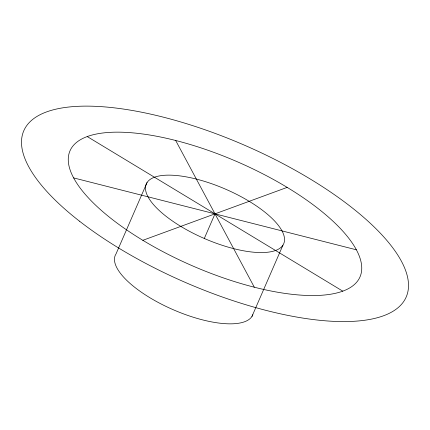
<?xml version="1.0" encoding="UTF-8"?>
<svg xmlns="http://www.w3.org/2000/svg" width="430" height="430" viewBox="0 0 430 430"><rect width="100%" height="100%" fill="white"/><g stroke="black" fill="none" stroke-linecap="round" stroke-linejoin="round"><path stroke-width="0.64" d="M147.055 182.546L116.062 253.824A74.927 26.854 23.5 0 0 171.608 309.009A74.927 26.854 23.5 0 0 252.835 314.738M204.314 238.43L215 213.855M251.953 316.437L282.945 245.159A74.927 26.854 23.5 0 0 193.865 178.471A74.927 26.854 23.5 0 0 168.189 217.929A74.927 26.854 23.5 0 0 282.945 245.159M142.835 240.311L287.165 187.394M73.621 177.902L356.379 249.803M87.225 136.557L342.774 291.153M175.676 140.486A158.111 56.663 23.5 0 1 357.099 281.671A158.111 56.663 23.5 0 1 112.225 219.402A158.111 56.663 23.5 0 1 175.676 140.486L254.323 287.219M79.475 221.171A208.496 74.718 23.5 0 0 402.383 303.279A208.496 74.718 23.5 0 0 163.147 117.11A208.496 74.718 23.5 0 0 79.475 221.171"/></g></svg>
